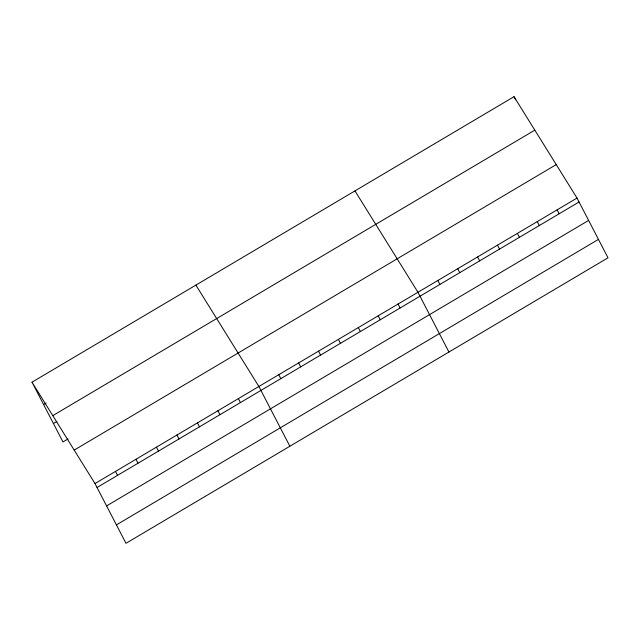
<?xml version="1.0" encoding="UTF-8"?>
<svg xmlns="http://www.w3.org/2000/svg" width="640" height="640" viewBox="0 0 640 640"><rect width="100%" height="100%" fill="white"/><g stroke="black" fill="none" stroke-linecap="round" stroke-linejoin="round"><path stroke-width="0.96" d="M32 382.184L514.024 96.688L577.024 198.048L608 257.816L125.976 543.312L94.992 483.552L32 382.184L62.976 441.952L68.104 438.92M43.592 404.552L46.152 403.032M52.784 415.632L534.816 130.136M53.432 423.528L56.848 421.504M74.208 450.096L556.232 164.6M94.992 483.552L577.024 198.048M97.04 487.496L579.064 201.992M106.584 505.912L588.616 220.416M116.424 524.896L598.448 239.392M354.96 190.904L417.952 292.264L448.928 352.032M195.888 285.112L258.88 386.48L289.864 446.248M514.024 96.688L515.664 99.84M557.136 209.824L559.184 213.768M537.256 221.6L539.296 225.544M517.368 233.384L519.416 237.328M497.488 245.16L499.528 249.104M477.6 256.936L479.648 260.88M457.72 268.712L459.76 272.656M437.832 280.488L439.88 284.432M398.072 304.04L400.112 307.984M378.184 315.816L380.232 319.76M358.304 327.592L360.344 331.536M338.416 339.376L340.464 343.32M318.536 351.152L320.576 355.096M298.648 362.928L300.696 366.872M278.768 374.704L280.808 378.648M238.4 398.616L240.44 402.56M217.912 410.744L219.952 414.688M197.424 422.88L199.472 426.824M176.936 435.016L178.984 438.96M156.448 447.152L158.496 451.096M135.968 459.28L138.008 463.224M115.48 471.416L117.52 475.36"/></g></svg>
